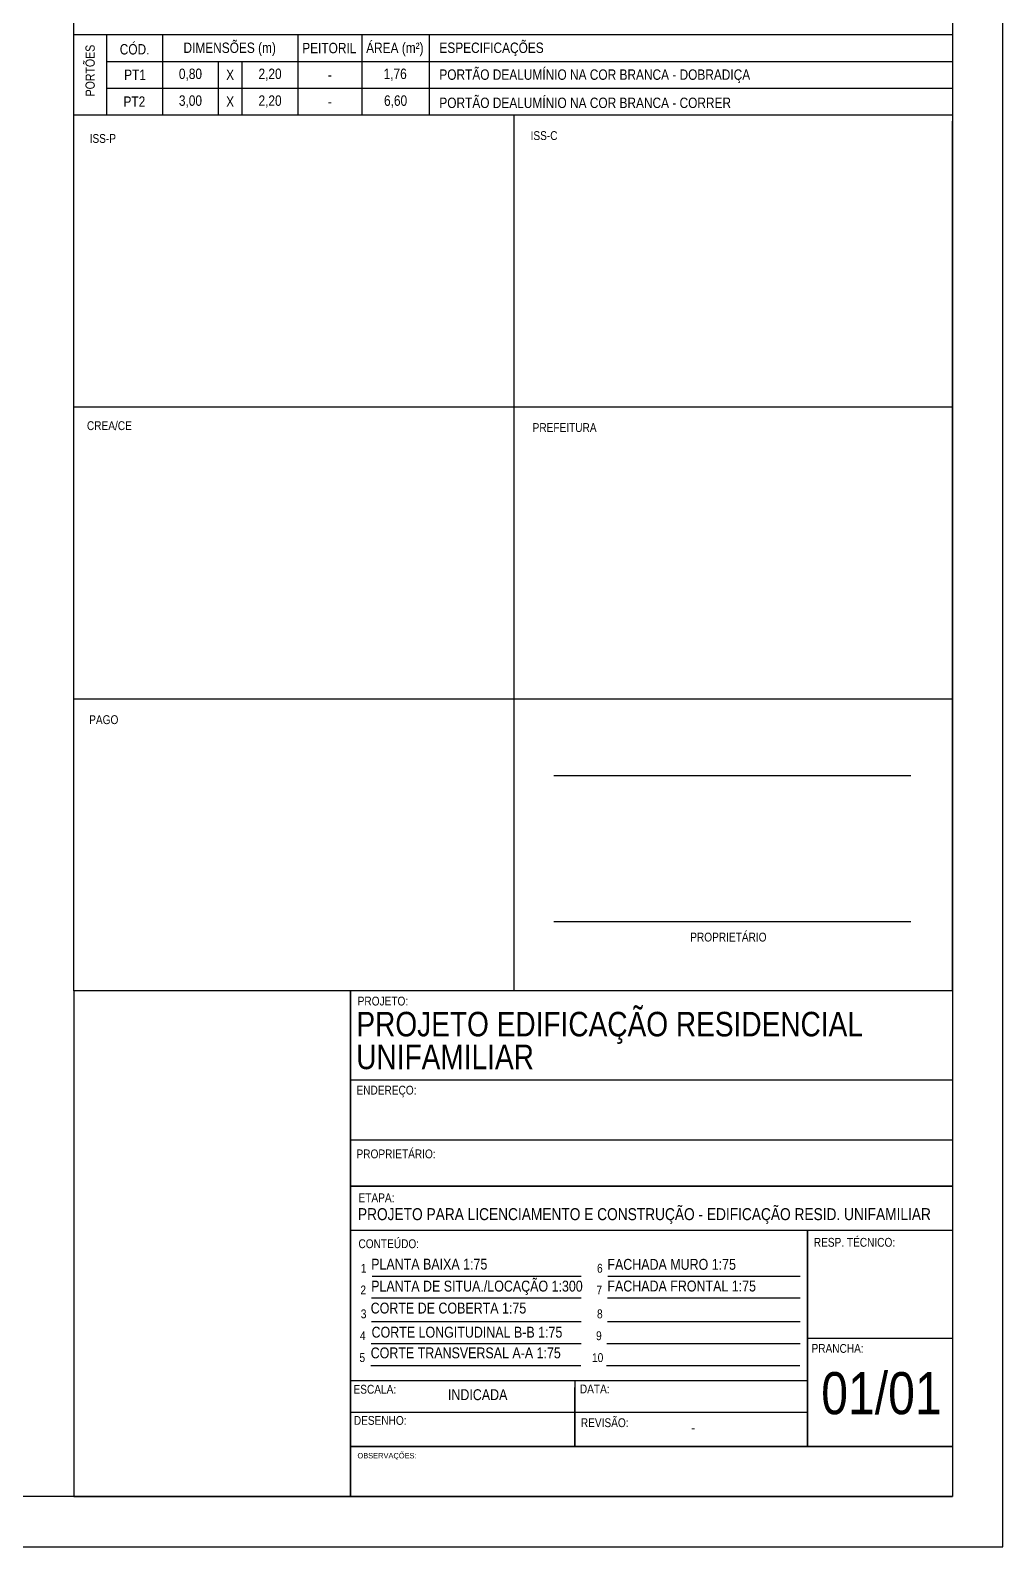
# Model space of a CAD drawing. Header units: millimetres. Extents: x -677 to -23, y -135 to 1112.
# Drawn here: x -108.28 to -93.76, y 838.58 to 861.22 of the extents above; entities that cross this region are included whole.
import ezdxf
from ezdxf.enums import TextEntityAlignment as Align

# ---------------------------------------------------------------- set-up
doc = ezdxf.new("R2010")
doc.units = ezdxf.units.MM
doc.header["$LTSCALE"] = 20
doc.header["$MEASUREMENT"] = 0
doc.layers.get('0').update_dxf_attribs({"linetype": 'CONTINUOUS'})
for name, color, linetype in [('E-TXT-Y', 2, 'CONTINUOUS'), ("LINHA - PROJETU'S", 1, 'CONTINUOUS'), ("PRANCHA - PROJETU'S", 7, 'CONTINUOUS'), ('TEXTO', 4, 'CONTINUOUS')]:
    doc.layers.add(name, color=color, linetype=linetype)
doc.styles.add('F2', font='swissc.ttf')

msp = doc.modelspace()

# ---------------------------------------------------------------- linework, layer by layer
at = {"color": 7, "linetype": 'Continuous'}
for p, q in [((-107.631, 859.953), (-107.631, 882.378)), ((-95.129, 850.087), (-100.462, 850.087)), ((-95.129, 847.905), (-100.462, 847.905))]:
    msp.add_line(p, q, dxfattribs=at)
at = {"linetype": 'Continuous'}
for p, q in [((-107.632, 877.599), (-107.632, 859.953)), ((-94.506, 877.599), (-94.506, 859.953)), ((-107.632, 861.153), (-94.506, 861.153)), ((-107.141, 861.153), (-107.141, 859.953)), ((-106.306, 861.153), (-106.306, 859.953)), ((-104.283, 861.153), (-104.283, 859.953)), ((-103.328, 861.153), (-103.328, 859.953)), ((-102.321, 861.153), (-102.321, 859.953)), ((-107.141, 860.753), (-94.506, 860.753)), ((-105.471, 860.753), (-105.471, 859.953)), ((-105.118, 860.753), (-105.118, 859.953)), ((-107.141, 860.353), (-94.506, 860.353)), ((-107.632, 859.953), (-94.506, 859.953))]:
    msp.add_line(p, q, dxfattribs=at)
at = {"color": 5, "linetype": 'Continuous'}
for p, q in [((-94.506, 846.877), (-94.506, 859.86)), ((-94.506, 846.877), (-107.631, 846.877)), ((-103.497, 839.328), (-103.497, 846.877)), ((-94.506, 846.877), (-94.506, 839.328)), ((-103.497, 845.548), (-94.506, 845.548)), ((-103.497, 844.654), (-94.506, 844.654)), ((-103.497, 843.96), (-94.506, 843.96)), ((-103.497, 843.302), (-94.506, 843.302)), ((-96.673, 843.302), (-96.673, 840.082)), ((-96.673, 841.692), (-94.506, 841.692)), ((-96.673, 841.052), (-103.497, 841.052)), ((-100.147, 841.052), (-100.147, 840.074)), ((-96.673, 841.245), (-96.673, 840.732)), ((-103.497, 840.586), (-96.673, 840.586)), ((-94.506, 840.074), (-103.497, 840.074)), ((-107.631, 839.328), (-94.506, 839.328)), ((-107.631, 839.328), (-94.506, 839.328)), ((-107.631, 839.328), (-94.506, 839.328)), ((-106.305, 839.328), (-94.506, 839.328))]:
    msp.add_line(p, q, dxfattribs=at)
at = {"color": 2}
msp.add_lwpolyline([(-156.836, 838.578), (-93.756, 838.578), (-93.756, 883.128), (-156.836, 883.128)], close=True, dxfattribs=at)
at = {"color": 5, "linetype": 'Continuous'}
msp.add_lwpolyline([(-154.961, 882.378), (-94.506, 882.378), (-94.506, 839.328), (-154.961, 839.328)], close=True, dxfattribs=at)
at = {"color": 7, "linetype": 'Continuous'}
for points in [[(-107.631, 846.877), (-107.631, 859.953), (-94.506, 859.953)], [(-101.054, 846.877), (-101.054, 859.953)], [(-94.506, 855.593), (-107.631, 855.593)], [(-94.506, 851.233), (-107.631, 851.233)]]:
    msp.add_lwpolyline(points, dxfattribs=at)
at = {"color": 5, "linetype": 'Continuous'}
msp.add_lwpolyline([(-94.506, 846.877), (-107.631, 846.877), (-107.631, 839.328)], dxfattribs=at)
at = {"layer": "LINHA - PROJETU'S", "color": 5}
for p, q in [((-103.497, 846.877), (-103.497, 839.328)), ((-103.497, 845.548), (-94.506, 845.548)), ((-103.497, 843.96), (-94.506, 843.96)), ((-94.506, 843.96), (-103.497, 843.96)), ((-103.497, 843.96), (-94.506, 843.96)), ((-103.497, 843.96), (-94.506, 843.96)), ((-96.673, 841.245), (-96.673, 840.082)), ((-100.147, 840.074), (-100.147, 840.586)), ((-96.827, 840.074), (-100.147, 840.074))]:
    msp.add_line(p, q, dxfattribs=at)
at = {"layer": "LINHA - PROJETU'S", "color": 1}
msp.add_line((-100.147, 840.074), (-103.497, 840.074), dxfattribs=at)
at = {"layer": "PRANCHA - PROJETU'S", "color": 5}
for p, q in [((-103.497, 841.035), (-103.497, 846.877)), ((-96.673, 840.082), (-96.673, 843.302)), ((-103.497, 839.328), (-103.497, 841.035)), ((-103.497, 840.586), (-96.827, 840.586)), ((-100.147, 840.074), (-100.147, 840.586)), ((-103.497, 840.074), (-94.506, 840.074)), ((-103.497, 840.074), (-96.827, 840.074))]:
    msp.add_line(p, q, dxfattribs=at)
at = {"layer": "PRANCHA - PROJETU'S", "color": 7}
for p, q in [((-103.175, 842.618), (-100.05, 842.618)), ((-99.653, 842.618), (-97.217, 842.618)), ((-99.653, 842.618), (-96.78, 842.618)), ((-103.181, 842.294), (-100.05, 842.294)), ((-99.66, 842.294), (-96.78, 842.294)), ((-103.181, 841.938), (-100.05, 841.938)), ((-99.66, 841.938), (-96.78, 841.938)), ((-103.188, 841.611), (-100.05, 841.611)), ((-103.188, 841.611), (-100.05, 841.611)), ((-99.667, 841.611), (-96.78, 841.611)), ((-99.667, 841.611), (-96.78, 841.611)), ((-103.195, 841.285), (-100.057, 841.285)), ((-103.195, 841.285), (-100.057, 841.285)), ((-99.673, 841.284), (-96.787, 841.284)), ((-99.673, 841.284), (-96.787, 841.284))]:
    msp.add_line(p, q, dxfattribs=at)
at = {"layer": "PRANCHA - PROJETU'S", "color": 1}
msp.add_line((-96.673, 841.035), (-96.673, 841.037), dxfattribs=at)
at = {"layer": "PRANCHA - PROJETU'S"}
for q in [(-94.749, 839.328), (-94.506, 839.328)]:
    msp.add_line((-102.86, 839.328), q, dxfattribs=at)
at = {"layer": 'TEXTO', "color": 5}
msp.add_line((-100.147, 840.586), (-100.147, 840.956), dxfattribs=at)

# ---------------------------------------------------------------- texts
at = {"color": 7, "linetype": 'Continuous', "style": 'F2'}
msp.add_text('PORTÕES', height=0.1377, rotation=90, dxfattribs=at).set_placement((-107.317, 860.23))
for s, height, p in [('CÓD.', 0.1549, (-106.943, 860.856)), ('DIMENSÕES (m)', 0.1549, (-105.991, 860.879)), ('PEITORIL', 0.1549, (-104.218, 860.875)), ('ÁREA (m²)', 0.1549, (-103.263, 860.877)), ('ESPECIFICAÇÕES', 0.1549, (-102.169, 860.879)), ('PT1', 0.1549, (-106.878, 860.475)), ('0,80', 0.1549, (-106.06, 860.49)), ('X', 0.155, (-105.354, 860.475)), ('2,20', 0.1549, (-104.871, 860.49)), ('-', 0.155, (-103.835, 860.475)), ('1,76', 0.1549, (-103.002, 860.49)), ('PORTÃO DEALUMÍNIO NA COR BRANCA - DOBRADIÇA', 0.1549, (-102.17, 860.478)), ('PT2', 0.1549, (-106.888, 860.075)), ('3,00', 0.1549, (-106.06, 860.09)), ('X', 0.155, (-105.354, 860.075)), ('2,20', 0.1549, (-104.871, 860.09)), ('-', 0.155, (-103.835, 860.075)), ('6,60', 0.1549, (-102.996, 860.09)), ('PORTÃO DEALUMÍNIO NA COR BRANCA - CORRER', 0.1549, (-102.17, 860.057))]:
    msp.add_text(s, height=height, dxfattribs=at).set_placement(p)
for s, height, p in [('ISS-P', 0.1317, (-107.196, 859.602)), ('ISS-C', 0.1317, (-100.606, 859.645)), ('CREA/CE', 0.1317, (-107.098, 855.317)), ('PREFEITURA', 0.1317, (-100.299, 855.285)), ('PAGO', 0.1317, (-107.182, 850.925)), ('PROPRIETÁRIO', 0.13168, (-97.853, 847.695))]:
    msp.add_text(s, height=height, dxfattribs=at).set_placement(p, align=Align.MIDDLE)
at = {"layer": 'E-TXT-Y', "style": 'F2'}
for s, p in [('PROJETO EDIFICAÇÃO RESIDENCIAL', (-103.409, 846.197)), ('UNIFAMILIAR', (-103.411, 845.707))]:
    msp.add_text(s, height=0.36579, dxfattribs=at).set_placement(p)
at = {"layer": "PRANCHA - PROJETU'S", "color": 7, "style": 'F2'}
for s, height, p in [('PROJETO:', 0.1317, (-103.39, 846.658)), ('ENDEREÇO:', 0.1317, (-103.408, 845.328)), ('PROPRIETÁRIO:', 0.13168, (-103.407, 844.376)), ('ETAPA:', 0.1317, (-103.377, 843.721)), ('CONTEÚDO:', 0.1317, (-103.378, 843.035)), ('RESP. TÉCNICO:', 0.13168, (-96.577, 843.056)), ('1', 0.132, (-103.343, 842.668)), ('6', 0.132, (-99.815, 842.668)), ('2', 0.132, (-103.349, 842.344)), ('7', 0.132, (-99.822, 842.344)), ('3', 0.132, (-103.343, 841.988)), ('8', 0.132, (-99.815, 841.988)), ('4', 0.132, (-103.356, 841.662)), ('9', 0.132, (-99.829, 841.661)), ('PRANCHA:', 0.1317, (-96.611, 841.472)), ('5', 0.132, (-103.363, 841.335)), ('10', 0.1317, (-99.889, 841.335)), ('ESCALA:', 0.1317, (-103.452, 840.862)), ('DATA:', 0.1317, (-100.071, 840.867)), ('DESENHO:', 0.1317, (-103.447, 840.397)), ('REVISÃO:', 0.1317, (-100.056, 840.363))]:
    msp.add_text(s, height=height, dxfattribs=at).set_placement(p)
at = {"layer": "PRANCHA - PROJETU'S", "color": 2, "style": 'F2'}
for s, height, p in [('PLANTA BAIXA 1:75', 0.16221, (-103.188, 842.715)), ('FACHADA MURO 1:75', 0.16221, (-99.66, 842.712)), ('PLANTA DE SITUA./LOCAÇÃO 1:300', 0.16221, (-103.188, 842.387)), ('FACHADA FRONTAL 1:75', 0.16221, (-99.66, 842.388)), ('CORTE DE COBERTA 1:75', 0.16221, (-103.195, 842.059)), ('CORTE LONGITUDINAL B-B 1:75', 0.16221, (-103.182, 841.699)), ('CORTE TRANSVERSAL A-A 1:75', 0.16221, (-103.195, 841.39)), ('01/01', 0.6275, (-96.466, 840.556)), ('INDICADA', 0.1622, (-102.041, 840.766)), ('-', 0.162, (-98.409, 840.275))]:
    msp.add_text(s, height=height, dxfattribs=at).set_placement(p)
at = {"layer": "PRANCHA - PROJETU'S", "style": 'F2'}
msp.add_text('OBSERVAÇÕES:', height=0.0811, dxfattribs=at).set_placement((-103.393, 839.896))
at = {"layer": 'TEXTO', "color": 2, "style": 'F2'}
msp.add_text('PROJETO PARA LICENCIAMENTO E CONSTRUÇÃO - EDIFICAÇÃO RESID. UNIFAMILIAR ', height=0.17883, dxfattribs=at).set_placement((-103.386, 843.453))

doc.saveas('drawing.dxf')
